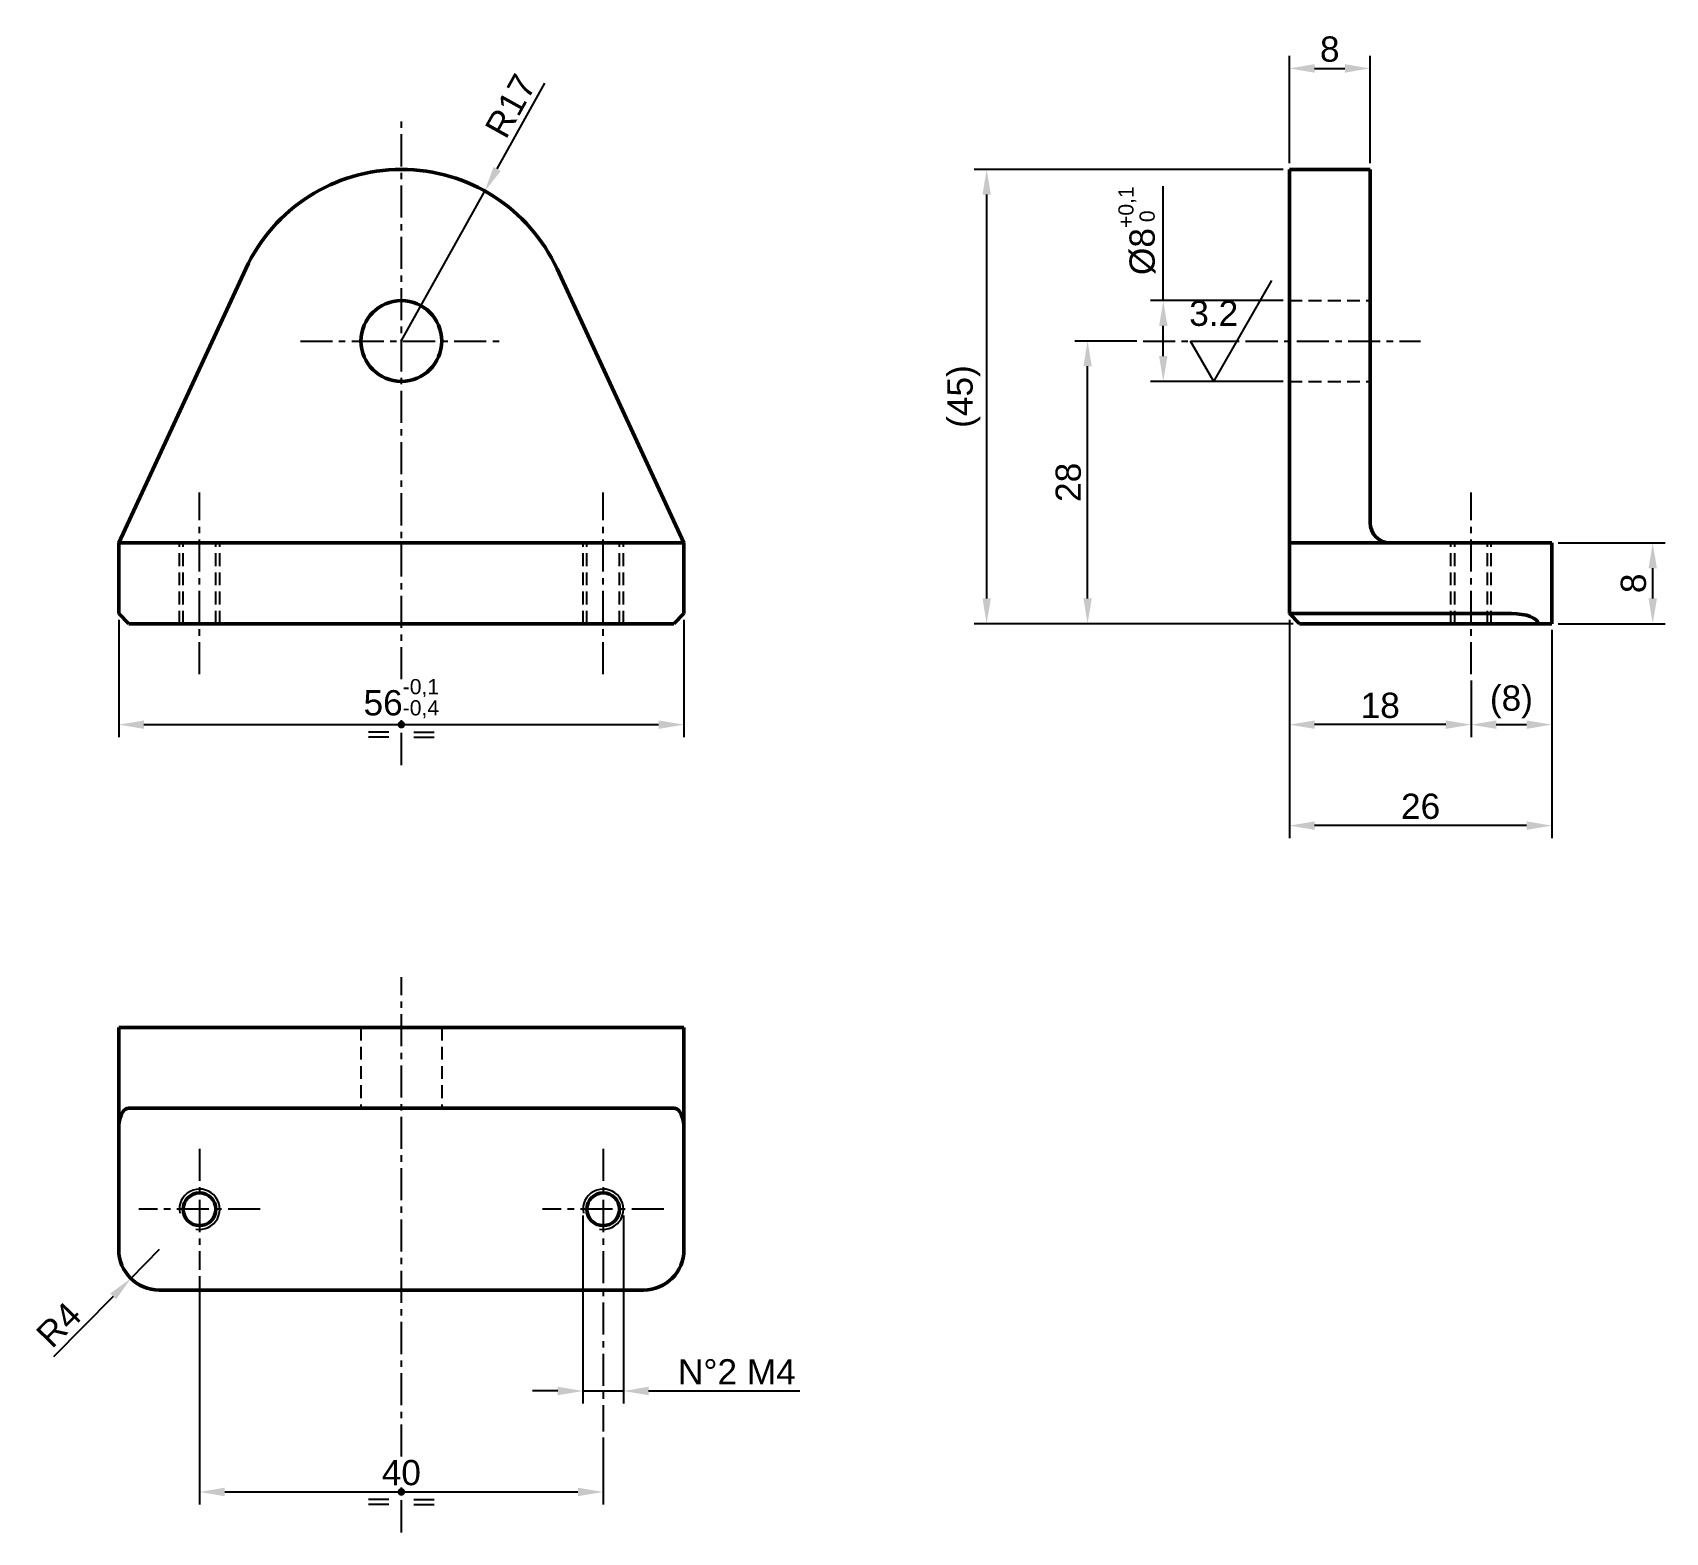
# Model space of a CAD drawing. Header units: millimetres. Extents: x 66 to 228, y 113 to 261.
import ezdxf
from ezdxf.enums import TextEntityAlignment as Align

# ---------------------------------------------------------------- set-up
doc = ezdxf.new("R2010")
doc.units = ezdxf.units.MM
doc.header["$LTSCALE"] = 0.1
doc.header["$PDSIZE"] = -5
doc.linetypes.add('CENTER', pattern=[50.8, 31.75, -6.35, 6.35, -6.35])
doc.linetypes.add('DASHED', pattern=[19.05, 12.7, -6.35])
for name, color, linetype, lineweight in [('ASSE', 4, 'CENTER', 25), ('CONTORNO1', 7, 'Continuous', 50), ('NASCOSTA', 6, 'DASHED', 25), ('QUOTA', 3, 'Continuous', 25), ('SOTTILE', 3, 'Continuous', 25)]:
    doc.layers.add(name, color=color, linetype=linetype, lineweight=lineweight)
doc.styles.get("Standard").update_dxf_attribs({"font": 'arial.ttf'})
doc.dimstyles.new('ISO_1-1', dxfattribs={"dimtxt": 2.5, "dimasz": 2.5, "dimexe": 1.25, "dimexo": 0.625, "dimtad": 1, "dimtxsty": 'Standard', "dimcen": 2.5, "dimclrt": 2, "dimadec": 0, "dimazin": 0, "dimtfac": 1, "dimtmove": 0, "dimatfit": 3, "dimfxl": 1, "dimarcsym": 0})

# ---------------------------------------------------------------- blocks, each defined once
blk = doc.blocks.new('*D3')
at = {"layer": 'Defpoints', "color": 0}
for p in [(217.03, 210.78), (227.03, 210.78), (217.03, 202.78)]:
    blk.add_point(p, dxfattribs=at)
at = {"layer": 'QUOTA', "color": 0, "lineweight": -2}
for p, q in [((217.66, 210.78), (228.28, 210.78)), ((227.03, 205.28), (227.03, 208.28)), ((217.66, 202.78), (228.28, 202.78))]:
    blk.add_line(p, q, dxfattribs=at)
at = {"layer": 'QUOTA', "color": 0}
for points in [[(227.45, 208.28), (226.62, 208.28), (227.03, 210.78)], [(226.62, 205.28), (227.45, 205.28), (227.03, 202.78)]]:
    blk.add_solid(points, dxfattribs=at)
at = {"layer": 'QUOTA', "color": 2, "insert": (225.13, 206.78), "char_height": 2.5, "attachment_point": 5, "rotation": 90}
blk.add_mtext('8', dxfattribs=at)
blk = doc.blocks.new('*D4')
at = {"layer": 'Defpoints', "color": 0}
for p in [(191.03, 203.78), (209.03, 197.78), (191.03, 192.78)]:
    blk.add_point(p, dxfattribs=at)
at = {"layer": 'QUOTA', "color": 0, "lineweight": -2}
for p, q in [((191.03, 203.16), (191.03, 191.53)), ((209.03, 197.16), (209.03, 191.53)), ((206.53, 192.78), (193.53, 192.78))]:
    blk.add_line(p, q, dxfattribs=at)
at = {"layer": 'QUOTA', "color": 0}
for points in [[(193.53, 193.2), (193.53, 192.36), (191.03, 192.78)], [(206.53, 192.36), (206.53, 193.2), (209.03, 192.78)]]:
    blk.add_solid(points, dxfattribs=at)
at = {"layer": 'QUOTA', "color": 2, "insert": (200.03, 194.68), "char_height": 2.5, "attachment_point": 5}
blk.add_mtext('18', dxfattribs=at)
blk = doc.blocks.new('*D5')
at = {"layer": 'Defpoints', "color": 0}
for p in [(191.03, 203.78), (217.03, 202.78), (191.03, 182.78)]:
    blk.add_point(p, dxfattribs=at)
at = {"layer": 'QUOTA', "color": 0, "lineweight": -2}
for p, q in [((191.03, 203.16), (191.03, 181.53)), ((217.03, 202.16), (217.03, 181.53)), ((214.53, 182.78), (193.53, 182.78))]:
    blk.add_line(p, q, dxfattribs=at)
at = {"layer": 'QUOTA', "color": 0}
for points in [[(193.53, 183.2), (193.53, 182.36), (191.03, 182.78)], [(214.53, 182.36), (214.53, 183.2), (217.03, 182.78)]]:
    blk.add_solid(points, dxfattribs=at)
at = {"layer": 'QUOTA', "color": 2, "insert": (204.03, 184.68), "char_height": 2.5, "attachment_point": 5}
blk.add_mtext('26', dxfattribs=at)
blk = doc.blocks.new('*D6')
at = {"layer": 'Defpoints', "color": 0}
for p in [(217.03, 202.78), (209.03, 197.78), (217.03, 192.78)]:
    blk.add_point(p, dxfattribs=at)
at = {"layer": 'QUOTA', "color": 0, "lineweight": -2}
for p, q in [((217.03, 202.16), (217.03, 191.53)), ((209.03, 197.16), (209.03, 191.53)), ((211.53, 192.78), (214.53, 192.78))]:
    blk.add_line(p, q, dxfattribs=at)
at = {"layer": 'QUOTA', "color": 0}
for points in [[(211.53, 193.2), (211.53, 192.36), (209.03, 192.78)], [(214.53, 192.36), (214.53, 193.2), (217.03, 192.78)]]:
    blk.add_solid(points, dxfattribs=at)
at = {"layer": 'QUOTA', "color": 2, "insert": (213.03, 195.04), "char_height": 2.5, "attachment_point": 5}
blk.add_mtext('(8)', dxfattribs=at)
blk = doc.blocks.new('*D7')
at = {"layer": 'Defpoints', "color": 0}
for p in [(199.03, 257.78), (191.03, 247.78), (199.03, 247.78)]:
    blk.add_point(p, dxfattribs=at)
at = {"layer": 'QUOTA', "color": 0, "lineweight": -2}
for p, q in [((191.03, 248.41), (191.03, 259.03)), ((199.03, 248.41), (199.03, 259.03)), ((193.53, 257.78), (196.53, 257.78))]:
    blk.add_line(p, q, dxfattribs=at)
at = {"layer": 'QUOTA', "color": 0}
for points in [[(193.53, 258.2), (193.53, 257.36), (191.03, 257.78)], [(196.53, 257.36), (196.53, 258.2), (199.03, 257.78)]]:
    blk.add_solid(points, dxfattribs=at)
at = {"layer": 'QUOTA', "color": 2, "insert": (195.03, 259.68), "char_height": 2.5, "attachment_point": 5}
blk.add_mtext('8', dxfattribs=at)
blk = doc.blocks.new('*D8')
at = {"layer": 'Defpoints', "color": 0}
for p in [(191.03, 247.78), (161.03, 202.78), (192.03, 202.78)]:
    blk.add_point(p, dxfattribs=at)
at = {"layer": 'QUOTA', "color": 0, "lineweight": -2}
for p, q in [((190.41, 247.78), (159.78, 247.78)), ((161.03, 245.28), (161.03, 205.28)), ((191.41, 202.78), (159.78, 202.78))]:
    blk.add_line(p, q, dxfattribs=at)
at = {"layer": 'QUOTA', "color": 0}
for points in [[(161.45, 245.28), (160.62, 245.28), (161.03, 247.78)], [(160.62, 205.28), (161.45, 205.28), (161.03, 202.78)]]:
    blk.add_solid(points, dxfattribs=at)
at = {"layer": 'QUOTA', "color": 2, "insert": (158.77, 225.28), "char_height": 2.5, "attachment_point": 5, "rotation": 90}
blk.add_mtext('(45)', dxfattribs=at)
blk = doc.blocks.new('*D9')
at = {"layer": 'Defpoints', "color": 0}
for p in [(178.53, 234.78), (191.03, 234.78), (191.03, 226.78)]:
    blk.add_point(p, dxfattribs=at)
at = {"layer": 'QUOTA', "color": 0, "lineweight": -2}
for p, q in [((178.53, 234.78), (178.53, 246.13)), ((190.41, 234.78), (177.28, 234.78)), ((178.53, 229.28), (178.53, 232.28)), ((190.41, 226.78), (177.28, 226.78))]:
    blk.add_line(p, q, dxfattribs=at)
at = {"layer": 'QUOTA', "color": 0}
for points in [[(178.95, 232.28), (178.12, 232.28), (178.53, 234.78)], [(178.12, 229.28), (178.95, 229.28), (178.53, 226.78)]]:
    blk.add_solid(points, dxfattribs=at)
at = {"layer": 'QUOTA', "color": 2, "insert": (175.93, 241.71), "char_height": 2.5, "attachment_point": 5, "rotation": 90}
blk.add_mtext('%%c8{\\H1.500000;\\S+0,1^  0;}', dxfattribs=at)
blk = doc.blocks.new('Rug_Lavorazione')
at = {"layer": 'QUOTA'}
for p, q in [((0, 0), (5.77, 10)), ((0, 0), (-2.31, 4)), ((-2.31, 4), (2.31, 4))]:
    blk.add_line(p, q, dxfattribs=at)
at = {"layer": 'QUOTA', "color": 2, "flags": 8}
blk.add_attdef('Rugosità', text='', height=2.5, dxfattribs=at).set_placement((0, 5.5), align=Align.CENTER)
blk = doc.blocks.new('*D10')
at = {"layer": 'Defpoints', "color": 0}
for p in [(171.03, 230.78), (176.53, 230.78), (192.03, 202.78)]:
    blk.add_point(p, dxfattribs=at)
at = {"layer": 'QUOTA', "color": 0, "lineweight": -2}
for p, q in [((175.91, 230.78), (169.78, 230.78)), ((171.03, 205.28), (171.03, 228.28)), ((191.41, 202.78), (169.78, 202.78))]:
    blk.add_line(p, q, dxfattribs=at)
at = {"layer": 'QUOTA', "color": 0}
for points in [[(171.45, 228.28), (170.62, 228.28), (171.03, 230.78)], [(170.62, 205.28), (171.45, 205.28), (171.03, 202.78)]]:
    blk.add_solid(points, dxfattribs=at)
at = {"layer": 'QUOTA', "color": 2, "insert": (169.13, 216.78), "char_height": 2.5, "attachment_point": 5, "rotation": 90}
blk.add_mtext('28', dxfattribs=at)
blk = doc.blocks.new('*D11')
at = {"layer": 'Defpoints', "color": 0}
for p in [(75.03, 203.78), (131.03, 203.78), (131.03, 192.78)]:
    blk.add_point(p, dxfattribs=at)
at = {"layer": 'QUOTA', "color": 0, "lineweight": -2}
for p, q in [((75.03, 203.16), (75.03, 191.53)), ((131.03, 203.16), (131.03, 191.53)), ((77.53, 192.78), (128.53, 192.78))]:
    blk.add_line(p, q, dxfattribs=at)
at = {"layer": 'QUOTA', "color": 0}
for points in [[(77.53, 193.2), (77.53, 192.36), (75.03, 192.78)], [(128.53, 192.36), (128.53, 193.2), (131.03, 192.78)]]:
    blk.add_solid(points, dxfattribs=at)
at = {"layer": 'QUOTA', "color": 2, "insert": (103.03, 195.48), "char_height": 2.5, "attachment_point": 5}
blk.add_mtext('56{\\H1.500000;\\S-0,1^ -0,4;}', dxfattribs=at)
blk = doc.blocks.new('*D12')
at = {"layer": 'Defpoints', "color": 0}
for p in [(111.3, 245.63), (103.03, 230.78)]:
    blk.add_point(p, dxfattribs=at)
at = {"layer": 'QUOTA', "color": 0, "lineweight": -2}
for p, q in [((112.52, 247.82), (117.25, 256.31)), ((103.03, 230.78), (111.3, 245.63))]:
    blk.add_line(p, q, dxfattribs=at)
at = {"layer": 'QUOTA', "color": 0}
blk.add_solid([(112.16, 248.02), (112.88, 247.61), (111.3, 245.63)], dxfattribs=at)
at = {"layer": 'QUOTA', "color": 2, "insert": (113.85, 254.07), "char_height": 2.5, "attachment_point": 5, "rotation": 60.8923}
blk.add_mtext('R17', dxfattribs=at)
blk = doc.blocks.new('Simbolo_Simmetria')
at = {"layer": 'QUOTA'}
for p, q in [((-1.25, -0.75), (-3.25, -0.75)), ((-1.25, -1.25), (-3.25, -1.25)), ((1.25, -0.75), (3.25, -0.75)), ((1.25, -1.25), (3.25, -1.25))]:
    blk.add_line(p, q, dxfattribs=at)
at = {"layer": 'QUOTA', "const_width": 0.375}
blk.add_lwpolyline([(-0.1875, 0, 1), (0.1875, 0, 1)], format="xyb", close=True, dxfattribs=at)
blk = doc.blocks.new('*D15')
at = {"layer": 'Defpoints', "color": 0}
for p in [(79.03, 140.78), (76.23, 137.93)]:
    blk.add_point(p, dxfattribs=at)
at = {"layer": 'QUOTA', "color": 0, "lineweight": -2}
for p, q in [((79.03, 140.78), (76.23, 137.93)), ((74.47, 136.15), (68.58, 130.16))]:
    blk.add_line(p, q, dxfattribs=at)
at = {"layer": 'QUOTA', "color": 0}
blk.add_solid([(74.77, 135.86), (74.18, 136.44), (76.23, 137.93)], dxfattribs=at)
at = {"layer": 'QUOTA', "color": 2, "insert": (69.09, 133.35), "char_height": 2.5, "attachment_point": 5, "rotation": 45.4491}
blk.add_mtext('R4', dxfattribs=at)
blk = doc.blocks.new('*D18')
at = {"layer": 'Defpoints', "color": 0}
for p in [(121.03, 144.78), (125.03, 144.78), (125.03, 126.78)]:
    blk.add_point(p, dxfattribs=at)
at = {"layer": 'QUOTA', "color": 0, "lineweight": -2}
for p, q in [((121.03, 144.16), (121.03, 125.53)), ((125.03, 144.16), (125.03, 125.53)), ((118.53, 126.78), (116.03, 126.78)), ((121.03, 126.78), (125.03, 126.78)), ((127.53, 126.78), (142.52, 126.78))]:
    blk.add_line(p, q, dxfattribs=at)
at = {"layer": 'QUOTA', "color": 0}
for points in [[(118.53, 126.36), (118.53, 127.2), (121.03, 126.78)], [(127.53, 127.2), (127.53, 126.36), (125.03, 126.78)]]:
    blk.add_solid(points, dxfattribs=at)
at = {"layer": 'QUOTA', "color": 2, "insert": (136.28, 128.68), "char_height": 2.5, "attachment_point": 5}
blk.add_mtext('N°2 M4', dxfattribs=at)
blk = doc.blocks.new('*D19')
at = {"layer": 'Defpoints', "color": 0}
for p in [(83.03, 138.78), (123.03, 122.78), (123.03, 116.78)]:
    blk.add_point(p, dxfattribs=at)
at = {"layer": 'QUOTA', "color": 0, "lineweight": -2}
for p, q in [((83.03, 138.16), (83.03, 115.53)), ((123.03, 122.16), (123.03, 115.53)), ((85.53, 116.78), (120.53, 116.78))]:
    blk.add_line(p, q, dxfattribs=at)
at = {"layer": 'QUOTA', "color": 0}
for points in [[(85.53, 117.2), (85.53, 116.36), (83.03, 116.78)], [(120.53, 116.36), (120.53, 117.2), (123.03, 116.78)]]:
    blk.add_solid(points, dxfattribs=at)
at = {"layer": 'QUOTA', "color": 2, "insert": (103.03, 118.68), "char_height": 2.5, "attachment_point": 5}
blk.add_mtext('40', dxfattribs=at)

msp = doc.modelspace()

# ---------------------------------------------------------------- linework, layer by layer
at = {"layer": 'ASSE'}
for p, q in [((103.033, 197.28), (103.033, 252.78)), ((93.033, 230.78), (113.033, 230.78)), ((176.533, 230.78), (204.033, 230.78)), ((83.033, 197.78), (83.033, 215.78)), ((123.033, 197.78), (123.033, 215.78)), ((209.033, 197.78), (209.033, 215.78)), ((103.033, 188.78), (103.033, 193.28)), ((103.033, 120.28), (103.033, 167.78)), ((83.033, 150.78), (83.033, 138.78)), ((123.033, 150.78), (123.033, 122.78)), ((89.033, 144.78), (77.033, 144.78)), ((129.033, 144.78), (117.033, 144.78)), ((103.033, 112.78), (103.033, 117.28))]:
    msp.add_line(p, q, dxfattribs=at)
at = {"layer": 'CONTORNO1'}
for p, q in [((191.033, 247.78), (191.033, 203.78)), ((191.033, 247.78), (199.033, 247.78)), ((199.033, 247.78), (199.033, 212.78)), ((75.033, 210.78), (87.608, 237.926)), ((131.033, 210.78), (118.459, 237.926)), ((75.033, 203.78), (75.033, 210.78)), ((75.033, 210.78), (131.033, 210.78)), ((131.033, 203.78), (131.033, 210.78)), ((191.033, 210.78), (217.033, 210.78)), ((217.033, 210.78), (217.033, 202.78)), ((75.033, 203.78), (76.033, 202.78)), ((76.033, 202.78), (130.033, 202.78)), ((130.033, 202.78), (131.033, 203.78)), ((191.033, 203.78), (192.033, 202.78)), ((191.033, 203.78), (213.033, 203.78)), ((192.033, 202.78), (217.033, 202.78)), ((131.033, 162.78), (75.033, 162.78)), ((75.033, 162.78), (75.033, 140.78)), ((131.033, 162.78), (131.033, 140.78)), ((130.107, 154.78), (75.96, 154.78)), ((127.033, 136.78), (79.033, 136.78))]:
    msp.add_line(p, q, dxfattribs=at)
for centre, radius in [((103.033, 230.78), 4), ((83.033, 144.78), 1.621), ((123.033, 144.78), 1.621)]:
    msp.add_circle(centre, radius, dxfattribs=at)
for centre, radius, start, end in [((103.033, 230.78), 17, 24.85503, 155.14497), ((201.033, 212.78), 2, 180, 270), ((79.033, 140.78), 4, 180, 270), ((127.033, 140.78), 4, 270, 0)]:
    msp.add_arc(centre, radius, start, end, dxfattribs=at)
for centre, major_axis, ratio in [((213.033, 202.78), (2.646, 0), 0.3779645), ((75.96, 152.78), (0, 2), 0.463231)]:
    msp.add_ellipse(centre, major_axis=major_axis, ratio=ratio, start_param=0, end_param=1.5707963, dxfattribs=at)
at = {"layer": 'CONTORNO1', "extrusion": (0, 0, -1)}
msp.add_ellipse((130.107, 152.78), major_axis=(0, 2), ratio=0.463231, start_param=0, end_param=1.5707963, dxfattribs=at)
at = {"layer": 'NASCOSTA'}
for p, q in [((191.033, 234.78), (199.033, 234.78)), ((191.033, 226.78), (199.033, 226.78)), ((81.033, 202.78), (81.033, 210.78)), ((81.412, 202.78), (81.412, 210.78)), ((84.654, 202.78), (84.654, 210.78)), ((85.033, 202.78), (85.033, 210.78)), ((121.033, 202.78), (121.033, 210.78)), ((121.412, 202.78), (121.412, 210.78)), ((124.654, 202.78), (124.654, 210.78)), ((125.033, 202.78), (125.033, 210.78)), ((207.033, 202.78), (207.033, 210.78)), ((207.412, 202.78), (207.412, 210.78)), ((210.654, 202.78), (210.654, 210.78)), ((211.033, 202.78), (211.033, 210.78)), ((99.033, 162.78), (99.033, 154.78)), ((107.033, 162.78), (107.033, 154.78))]:
    msp.add_line(p, q, dxfattribs=at)
at = {"layer": 'SOTTILE'}
for centre in [(83.033, 144.78), (123.033, 144.78)]:
    msp.add_arc(centre, 2, 259.12614, 190.87386, dxfattribs=at)

# ---------------------------------------------------------------- block references
at = {"layer": 'QUOTA'}
msp.add_blockref('Rug_Lavorazione', (183.533, 226.78), dxfattribs=at).add_auto_attribs({'Rugosità': '3.2'})
for p in [(103.033, 192.78), (103.033, 116.78)]:
    msp.add_blockref('Simbolo_Simmetria', p, dxfattribs=at)

# ---------------------------------------------------------------- dimensions: what is measured, and where the dimension line sits
for base, p1, p2, picture, middle in [((199.033, 257.78), (191.033, 247.78), (199.033, 247.78), '*D7', (195.033, 259.681)), ((191.033, 192.78), (209.033, 197.78), (191.033, 203.78), '*D4', (200.033, 194.681)), ((191.033, 182.78), (217.033, 202.78), (191.033, 203.78), '*D5', (204.033, 184.681)), ((123.033, 116.78), (83.033, 138.78), (123.033, 122.78), '*D19', (103.033, 118.681))]:
    dim = msp.add_linear_dim(base=base, p1=p1, p2=p2, dimstyle='ISO_1-1', dxfattribs=at)
    dim.commit()
    dim.dimension.update_dxf_attribs({"geometry": picture, "text_midpoint": middle})
for center, mpoint, picture, middle in [((103.033, 230.78), (111.303, 245.633), '*D12', (115.49, 253.154)), ((79.033, 140.78), (76.227, 137.93), '*D15', (70.427, 132.038))]:
    dim = msp.add_radius_dim(center=center, mpoint=mpoint, dimstyle='ISO_1-1', dxfattribs=at)
    dim.commit()
    dim.dimension.update_dxf_attribs({"geometry": picture, "text_midpoint": middle, "dimtype": 164})
dim = msp.add_linear_dim(base=(161.033, 202.78), p1=(191.033, 247.78), p2=(192.033, 202.78), angle=90, text='(<>)', dimstyle='ISO_1-1', dxfattribs=at)
dim.commit()
dim.dimension.update_dxf_attribs({"geometry": '*D8', "text_midpoint": (158.771, 225.28)})
dim = msp.add_linear_dim(base=(178.533, 234.78), p1=(191.033, 226.78), p2=(191.033, 234.78), angle=90, text='%%c<>', dimstyle='ISO_1-1', override={"dimtol": 1, "dimlim": 0, "dimtp": 0.1, "dimtm": 0, "dimtfac": 0.6}, dxfattribs=at)
dim.commit()
dim.dimension.update_dxf_attribs({"geometry": '*D9', "text_midpoint": (175.926, 241.706)})
for base, p1, p2, picture, middle in [((171.033, 230.78), (192.033, 202.78), (176.533, 230.78), '*D10', (169.132, 216.78)), ((227.033, 210.78), (217.033, 202.78), (217.033, 210.78), '*D3', (225.132, 206.78))]:
    dim = msp.add_linear_dim(base=base, p1=p1, p2=p2, angle=90, dimstyle='ISO_1-1', dxfattribs=at)
    dim.commit()
    dim.dimension.update_dxf_attribs({"geometry": picture, "text_midpoint": middle})
dim = msp.add_aligned_dim(p1=(75.033, 203.78), p2=(131.033, 203.78), distance=-11, dimstyle='ISO_1-1', override={"dimtol": 1, "dimlim": 0, "dimtp": -0.1, "dimtm": 0.4, "dimtfac": 0.6}, dxfattribs=at)
dim.commit()
dim.dimension.update_dxf_attribs({"geometry": '*D11', "text_midpoint": (103.033, 195.478)})
for base, p1, p2, text, picture, middle in [((217.033, 192.78), (209.033, 197.78), (217.033, 202.78), '(<>)', '*D6', (213.033, 195.043)), ((125.033, 126.78), (121.033, 144.78), (125.033, 144.78), 'N°2 M4', '*D18', (136.278, 128.676))]:
    dim = msp.add_linear_dim(base=base, p1=p1, p2=p2, text=text, dimstyle='ISO_1-1', dxfattribs=at)
    dim.commit()
    dim.dimension.update_dxf_attribs({"geometry": picture, "text_midpoint": middle})

doc.saveas('drawing.dxf')
